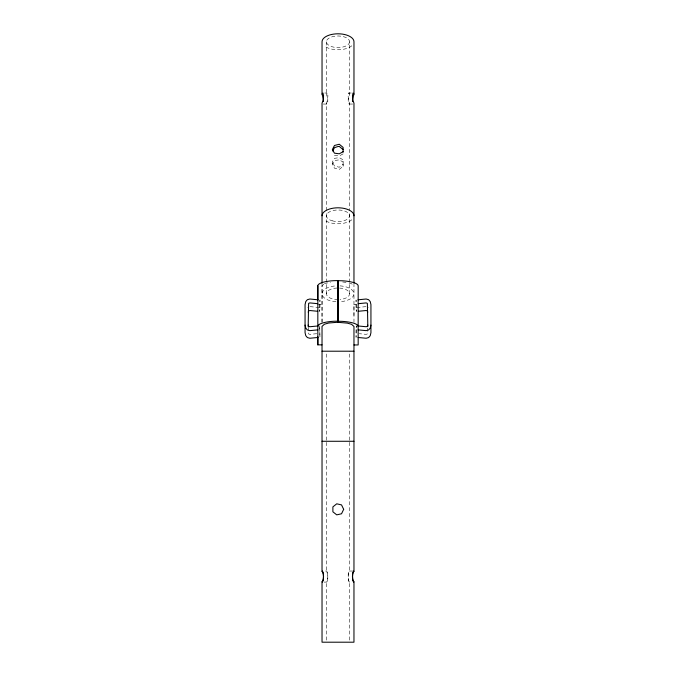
<?xml version="1.0" encoding="UTF-8"?>
<svg xmlns="http://www.w3.org/2000/svg" width="676" height="676" viewBox="0 0 676 676"><rect width="100%" height="100%" fill="white"/><g stroke="black" fill="none" stroke-linecap="round" stroke-linejoin="round"><path stroke-width="0.51" stroke-dasharray="3.38 2.54" d="M308.18 327.007L308.619 333.919L309.861 334.35L316.74 333.69M319.934 307.597L319.934 299.983L319.689 311.475L319.934 307.597L309.861 306.625L307.394 307.301M322.038 322.325L322.038 284.309M326.415 440.237L326.415 352.255M326.415 293.79L326.415 283.252M326.415 282.196L326.415 211.571M332.33 164.065L332.33 161.877L334.468 158.319L339.267 157.677L343.112 159.815L343.112 166.271L339.267 169.448L334.468 168.189L332.33 164.065L334.468 160.508L339.267 159.866L343.112 162.012L343.112 159.815M343.112 166.271L343.112 164.082L339.267 167.251L334.468 166L332.33 161.877M349.585 440.237L349.585 351.207M349.585 293.79L349.585 283.252M349.585 282.196L349.585 211.571M353.97 315.506L353.97 304.225M353.97 322.325L353.962 284.309M356.066 307.597L356.066 299.983L356.311 311.475L356.066 307.597L366.139 306.625L368.606 307.301M367.82 327.953L367.381 333.919L366.139 334.35L359.26 333.69M351.267 93.018L348.639 93.018L348.064 95.789L348.639 100.699L349.585 103.166L349.585 210.523M324.125 582.087L326.753 582.087L327.784 579.019L327.784 574.101L326.753 571.034L323.246 571.034M352.745 571.034L349.247 571.034L348.216 574.101L348.216 579.019L349.247 582.087L351.875 582.087M326.415 210.523L326.415 103.166L327.361 100.699L327.936 95.789L327.361 93.018L324.733 93.018M349.585 41.785A11.585 5.788 0 0 1 332.212 46.796A11.585 5.788 0 0 1 332.212 36.766A11.585 5.788 0 0 1 349.585 41.785L349.585 94.091L348.216 99.051L348.216 103.318L349.247 104.045L349.585 103.166M323.255 104.045L326.753 104.045L327.784 103.318L327.784 99.051L326.415 94.091L327.361 93.018M323.829 284.173L322.029 285.787L322.029 322.207M326.415 640.121L326.415 581.799L327.361 580.997L327.936 576.56L326.753 571.034M349.585 442.332L349.585 571.321L348.639 572.124L348.064 576.56L348.639 580.997L349.585 581.799L349.585 640.121M343.112 153.866L339.267 156.004L334.468 155.362L333.403 153.587M324.429 283.633L330.505 282.222M349.247 104.045L352.754 104.045M317.83 304.268L322.029 304.268M353.97 304.377L356.066 304.377M342.664 281.993L347.388 282.543M349.061 283.024L351.571 283.734L353.97 285.889M348.639 93.018L349.585 94.091M326.415 103.166L326.753 104.045M326.415 41.785L326.415 94.091M326.415 442.332L326.415 571.321M338 299.586A11.585 5.788 0 0 1 327.649 291.187A11.585 5.788 0 0 1 347.303 290.342A11.585 5.788 0 0 1 339.994 299.502M351.824 219.776A15.962 7.985 0 0 1 338 223.764A15.962 7.985 0 0 1 324.176 219.776M340.045 285.872A15.962 7.985 0 0 1 353.962 293.79A15.962 7.985 0 0 1 340.045 301.707M335.955 301.707A15.962 7.985 0 0 1 322.038 293.79A15.962 7.985 0 0 1 335.955 285.872M351.824 45.774A15.962 7.985 0 0 1 324.176 45.774M319.689 325.79L319.934 337.282L319.689 325.79M356.066 329.668L356.066 337.282L356.311 325.79L356.066 329.668M332.212 220.798A11.585 5.788 0 0 0 349.585 215.788A11.585 5.788 0 0 0 332.212 210.768A11.585 5.788 0 0 0 332.212 220.798"/><path stroke-width="1.01" d="M308.18 326.55L308.619 303.347L309.861 302.916L317.728 303.676M322.029 344.853L317.83 344.853L317.83 285.787A20.17 5.222 0 0 1 333.893 280.675L338 280.582L338 321.159L333.893 321.261A20.17 5.222 0 0 0 317.83 326.364M317.83 300.161L317.83 285.787M353.97 344.954L358.17 344.954L358.17 285.889A20.17 5.222 0 0 0 342.107 280.777L338 280.684L338 322.334L347.388 323.128L351.571 324.319L353.97 326.466L353.962 571.321L353.016 572.124L352.441 576.56L353.016 580.997L353.962 581.799L353.962 642.2L322.029 642.2L322.029 581.799L322.976 580.997L323.55 576.56L322.976 572.124L322.029 571.321L322.029 326.364L324.429 324.218L328.612 323.027L338 322.232M322.038 283.252L322.038 103.166L322.984 100.699L323.559 95.789L322.984 93.018L322.038 94.091L323.407 99.051L323.407 101.611M353.962 283.252L353.97 103.166L353.016 100.699L352.45 95.789L353.016 93.018L353.97 94.091L352.602 99.051L352.602 101.611M367.82 326.55L367.381 303.347L366.139 302.916L358.272 303.676M370.938 325.097L370.203 328.122L368.606 329.964L366.139 330.64L358.086 329.863M308.18 312.168L308.619 310.96L309.861 310.521L317.728 311.281M367.82 325.097L367.381 326.305L366.139 326.736L358.272 325.984M332.761 150.985L334.468 147.681L338 146.515L339.267 146.43L343.112 149.607M322.029 571.321L322.368 571.034L323.398 574.101L323.398 579.019L322.368 582.087L322.029 581.799M353.962 581.799L353.624 582.087L352.593 579.019L352.593 574.101L353.624 571.034L353.962 571.321M343.112 151.678L339.267 153.815L334.468 153.173L332.33 149.616L334.468 145.492L339.267 144.241L343.112 147.41L343.112 152.159M358.086 299.789L366.139 299.012L368.606 299.688L370.203 301.53L370.938 304.555L370.938 332.71L370.203 335.735L368.606 337.577L366.139 338.253L358.086 337.476M358.272 311.281L366.139 310.521L367.381 310.96L367.82 312.168M317.728 325.984L309.861 326.736L308.619 326.305L308.18 325.097M317.914 329.863L309.861 330.64L307.394 329.964L305.797 328.122L305.062 325.097M317.914 337.476L309.861 338.253L307.394 337.577L305.797 335.735L305.062 332.71L305.062 304.555L305.797 301.53L307.394 299.688L309.861 299.012L317.914 299.789M322.038 351.207L353.962 351.207M322.029 441.276L353.962 441.276M338 321.261L342.107 321.362A20.17 5.222 0 0 1 358.17 326.466M353.97 94.091L353.97 41.785A15.962 7.985 0 0 0 338 33.8A15.962 7.985 0 0 0 322.038 41.785L322.038 94.091M317.83 336.53L317.83 344.853M322.038 215.788A15.962 7.985 0 0 1 338 207.802A15.962 7.985 0 0 1 353.97 215.788M343.67 509.341L341.532 513.777L336.733 514.867L332.888 511.8L332.888 506.882L336.733 503.814L341.532 504.904L343.67 509.341"/></g></svg>
